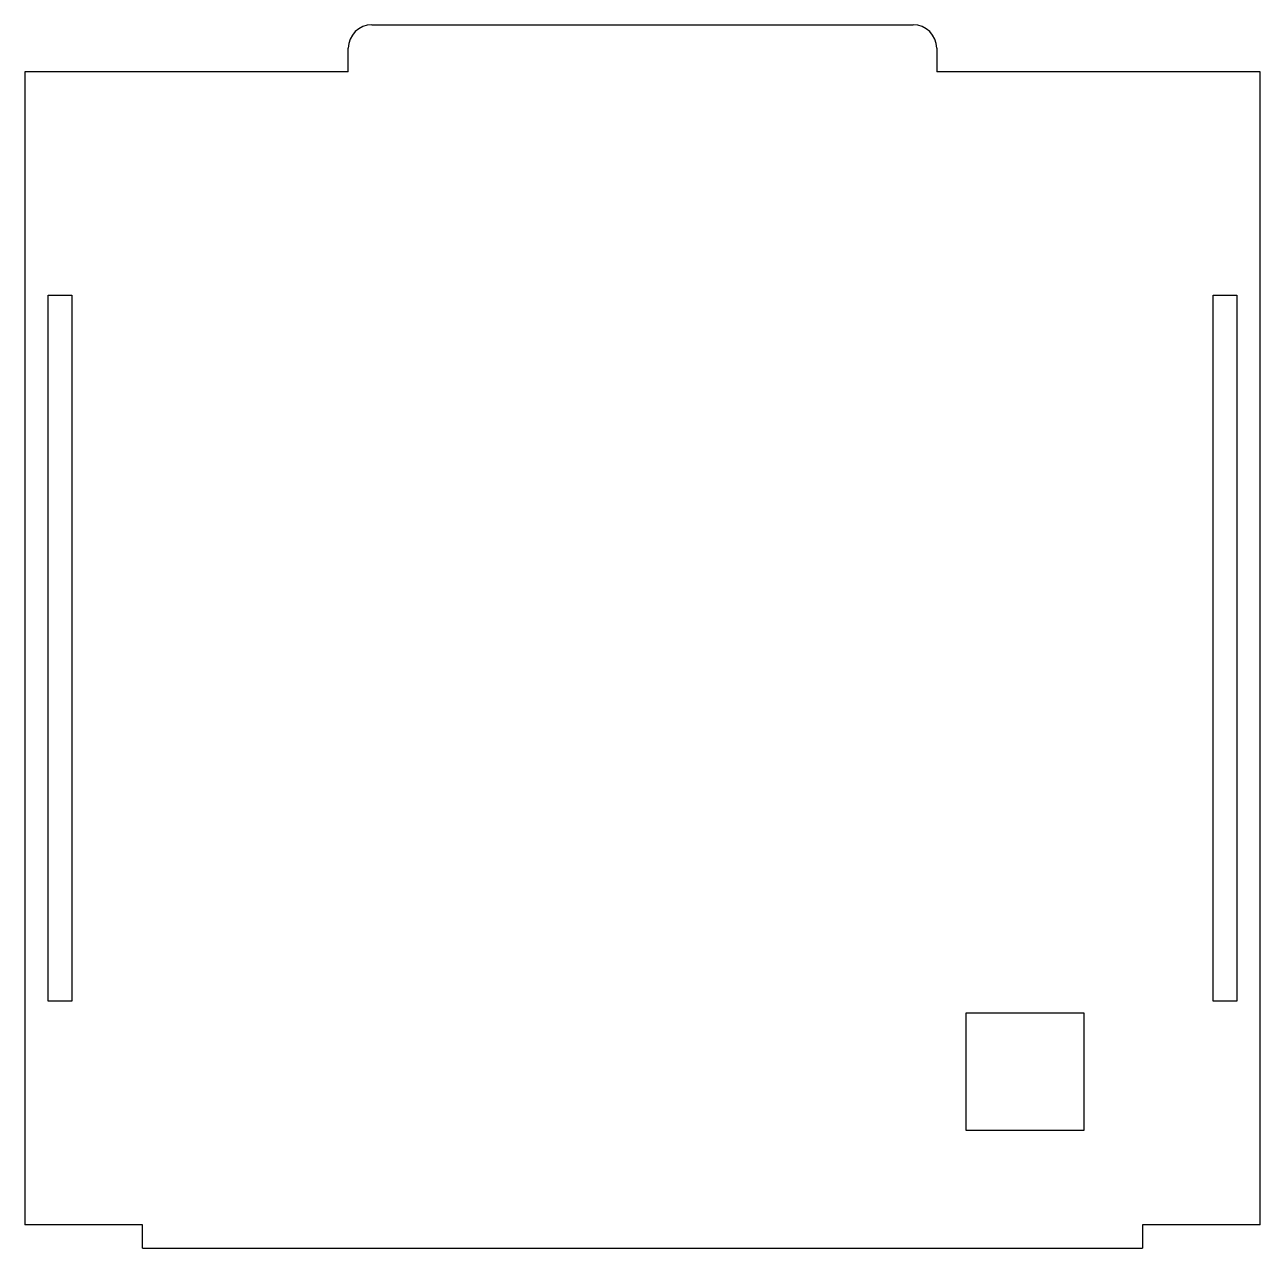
# Model space of a CAD drawing. Header units: millimetres. Extents: x 0 to 105, y 0 to 104.
import ezdxf

# ---------------------------------------------------------------- set-up
doc = ezdxf.new("R2010")
doc.units = ezdxf.units.MM

msp = doc.modelspace()

# ---------------------------------------------------------------- linework, layer by layer
at = {"color": 7, "linetype": 'Continuous', "lineweight": 25}
for p, q in [((29.5, 104), (75.5, 104)), ((27.5, 100), (27.5, 102)), ((77.5, 102), (77.5, 100)), ((27.5, 100), (0, 100)), ((0, 100), (0, 2)), ((105, 100), (77.5, 100)), ((105, 2), (105, 100)), ((2, 21), (2, 81)), ((2, 81), (4, 81)), ((4, 81), (4, 21)), ((101, 21), (101, 81)), ((101, 81), (103, 81)), ((103, 81), (103, 21)), ((4, 21), (2, 21)), ((103, 21), (101, 21)), ((80, 10), (80, 20)), ((80, 20), (90, 20)), ((90, 20), (90, 10)), ((90, 10), (80, 10)), ((10, 2), (0, 2)), ((10, 0), (10, 2)), ((105, 2), (95, 2)), ((95, 2), (95, 0)), ((10, 0), (95, 0))]:
    msp.add_line(p, q, dxfattribs=at)
for centre, start, end in [((29.5, 102), 90, 180), ((75.5, 102), 0, 90)]:
    msp.add_arc(centre, 2, start, end, dxfattribs=at)

doc.saveas('drawing.dxf')
